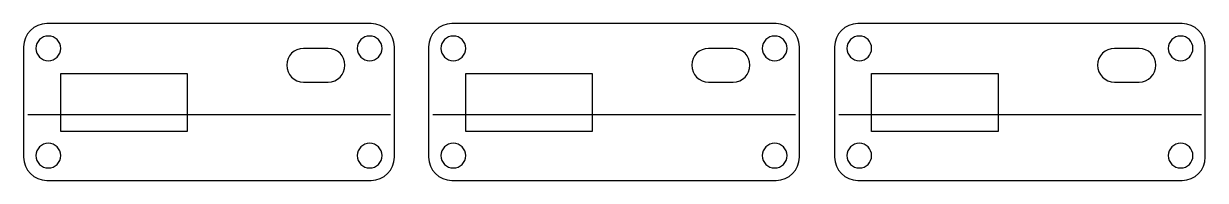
# Model space of a CAD drawing. Extents: x 0 to 143, y 0 to 19.
import ezdxf

# ---------------------------------------------------------------- set-up
doc = ezdxf.new("R2010")
doc.units = 0
doc.layers.add('LAYER_1', color=7, linetype='CONTINUOUS')

# ---------------------------------------------------------------- blocks, each defined once
blk = doc.blocks.new('BLOCK_2')
at = {"layer": 'LAYER_1', "color": 250}
for points in [[(19.86, 5.92), (4.5, 5.92), (4.5, 12.97), (19.86, 12.97), (19.86, 5.92)], [(0.51, 8), (44.54, 8)]]:
    blk.add_lwpolyline(points, dxfattribs=at)
for points, knots in [([(45, 2.82), (45, 1.26), (43.74, 0), (42.18, 0), (42.18, 0), (2.82, 0), (2.82, 0), (1.26, 0), (0, 1.26), (0, 2.82), (0, 2.82), (0, 16.18), (0, 16.18), (0, 17.74), (1.26, 19), (2.82, 19), (2.82, 19), (42.18, 19), (42.18, 19), (43.74, 19), (45, 17.74), (45, 16.18), (45, 16.18), (45, 2.82), (45, 2.82)], [0, 0, 0, 0, 1, 1, 1, 2, 2, 2, 3, 3, 3, 4, 4, 4, 5, 5, 5, 6, 6, 6, 7, 7, 7, 8, 8, 8, 8]), ([(4.5, 16), (4.5, 15.17), (3.83, 14.5), (3, 14.5), (2.17, 14.5), (1.5, 15.17), (1.5, 16), (1.5, 16.83), (2.17, 17.5), (3, 17.5), (3.83, 17.5), (4.5, 16.83), (4.5, 16)], [0, 0, 0, 0, 1, 1, 1, 2, 2, 2, 3, 3, 3, 4, 4, 4, 4]), ([(43.5, 16), (43.5, 15.17), (42.83, 14.5), (42, 14.5), (41.17, 14.5), (40.5, 15.17), (40.5, 16), (40.5, 16.83), (41.17, 17.5), (42, 17.5), (42.83, 17.5), (43.5, 16.83), (43.5, 16)], [0, 0, 0, 0, 1, 1, 1, 2, 2, 2, 3, 3, 3, 4, 4, 4, 4]), ([(31.93, 13.96), (31.93, 15.09), (32.84, 16), (33.97, 16), (33.97, 16), (36.96, 16), (36.96, 16), (38.09, 16), (39, 15.09), (39, 13.96), (39, 13.96), (39, 13.96), (39, 13.96), (39, 12.83), (38.09, 11.92), (36.96, 11.92), (36.96, 11.92), (33.97, 11.92), (33.97, 11.92), (32.84, 11.92), (31.93, 12.83), (31.93, 13.96), (31.93, 13.96), (31.93, 13.96), (31.93, 13.96)], [0, 0, 0, 0, 1, 1, 1, 2, 2, 2, 3, 3, 3, 4, 4, 4, 5, 5, 5, 6, 6, 6, 7, 7, 7, 8, 8, 8, 8]), ([(4.5, 3), (4.5, 2.17), (3.83, 1.5), (3, 1.5), (2.17, 1.5), (1.5, 2.17), (1.5, 3), (1.5, 3.83), (2.17, 4.5), (3, 4.5), (3.83, 4.5), (4.5, 3.83), (4.5, 3)], [0, 0, 0, 0, 1, 1, 1, 2, 2, 2, 3, 3, 3, 4, 4, 4, 4]), ([(43.5, 3), (43.5, 2.17), (42.83, 1.5), (42, 1.5), (41.17, 1.5), (40.5, 2.17), (40.5, 3), (40.5, 3.83), (41.17, 4.5), (42, 4.5), (42.83, 4.5), (43.5, 3.83), (43.5, 3)], [0, 0, 0, 0, 1, 1, 1, 2, 2, 2, 3, 3, 3, 4, 4, 4, 4])]:
    blk.add_open_spline(points, degree=3, knots=knots, dxfattribs=at)
blk = doc.blocks.new('BLOCK_3')
at = {"layer": 'LAYER_1', "color": 250}
for points in [[(69.02, 5.92), (53.65, 5.92), (53.65, 12.97), (69.02, 12.97), (69.02, 5.92)], [(49.66, 8), (93.69, 8)]]:
    blk.add_lwpolyline(points, dxfattribs=at)
for points, knots in [([(94.15, 2.82), (94.15, 1.26), (92.89, 0), (91.33, 0), (91.33, 0), (51.98, 0), (51.98, 0), (50.42, 0), (49.15, 1.26), (49.15, 2.82), (49.15, 2.82), (49.15, 16.18), (49.15, 16.18), (49.15, 17.74), (50.42, 19), (51.98, 19), (51.98, 19), (91.33, 19), (91.33, 19), (92.89, 19), (94.15, 17.74), (94.15, 16.18), (94.15, 16.18), (94.15, 2.82), (94.15, 2.82)], [0, 0, 0, 0, 1, 1, 1, 2, 2, 2, 3, 3, 3, 4, 4, 4, 5, 5, 5, 6, 6, 6, 7, 7, 7, 8, 8, 8, 8]), ([(53.65, 16), (53.65, 15.17), (52.98, 14.5), (52.15, 14.5), (51.33, 14.5), (50.65, 15.17), (50.65, 16), (50.65, 16.83), (51.33, 17.5), (52.15, 17.5), (52.98, 17.5), (53.65, 16.83), (53.65, 16)], [0, 0, 0, 0, 1, 1, 1, 2, 2, 2, 3, 3, 3, 4, 4, 4, 4]), ([(92.65, 16), (92.65, 15.17), (91.98, 14.5), (91.15, 14.5), (90.33, 14.5), (89.65, 15.17), (89.65, 16), (89.65, 16.83), (90.33, 17.5), (91.15, 17.5), (91.98, 17.5), (92.65, 16.83), (92.65, 16)], [0, 0, 0, 0, 1, 1, 1, 2, 2, 2, 3, 3, 3, 4, 4, 4, 4]), ([(81.08, 13.96), (81.08, 15.09), (82, 16), (83.13, 16), (83.13, 16), (86.11, 16), (86.11, 16), (87.24, 16), (88.15, 15.09), (88.15, 13.96), (88.15, 13.96), (88.15, 13.96), (88.15, 13.96), (88.15, 12.83), (87.24, 11.92), (86.11, 11.92), (86.11, 11.92), (83.13, 11.92), (83.13, 11.92), (82, 11.92), (81.08, 12.83), (81.08, 13.96), (81.08, 13.96), (81.08, 13.96), (81.08, 13.96)], [0, 0, 0, 0, 1, 1, 1, 2, 2, 2, 3, 3, 3, 4, 4, 4, 5, 5, 5, 6, 6, 6, 7, 7, 7, 8, 8, 8, 8]), ([(53.65, 3), (53.65, 2.17), (52.98, 1.5), (52.15, 1.5), (51.33, 1.5), (50.65, 2.17), (50.65, 3), (50.65, 3.83), (51.33, 4.5), (52.15, 4.5), (52.98, 4.5), (53.65, 3.83), (53.65, 3)], [0, 0, 0, 0, 1, 1, 1, 2, 2, 2, 3, 3, 3, 4, 4, 4, 4]), ([(92.65, 3), (92.65, 2.17), (91.98, 1.5), (91.15, 1.5), (90.33, 1.5), (89.65, 2.17), (89.65, 3), (89.65, 3.83), (90.33, 4.5), (91.15, 4.5), (91.98, 4.5), (92.65, 3.83), (92.65, 3)], [0, 0, 0, 0, 1, 1, 1, 2, 2, 2, 3, 3, 3, 4, 4, 4, 4])]:
    blk.add_open_spline(points, degree=3, knots=knots, dxfattribs=at)
blk = doc.blocks.new('BLOCK_4')
at = {"layer": 'LAYER_1', "color": 250}
for points in [[(118.29, 5.92), (102.92, 5.92), (102.92, 12.97), (118.29, 12.97), (118.29, 5.92)], [(98.93, 8), (142.96, 8)]]:
    blk.add_lwpolyline(points, dxfattribs=at)
for points, knots in [([(143.42, 2.82), (143.42, 1.26), (142.16, 0), (140.6, 0), (140.6, 0), (101.25, 0), (101.25, 0), (99.69, 0), (98.42, 1.26), (98.42, 2.82), (98.42, 2.82), (98.42, 16.18), (98.42, 16.18), (98.42, 17.74), (99.69, 19), (101.25, 19), (101.25, 19), (140.6, 19), (140.6, 19), (142.16, 19), (143.42, 17.74), (143.42, 16.18), (143.42, 16.18), (143.42, 2.82), (143.42, 2.82)], [0, 0, 0, 0, 1, 1, 1, 2, 2, 2, 3, 3, 3, 4, 4, 4, 5, 5, 5, 6, 6, 6, 7, 7, 7, 8, 8, 8, 8]), ([(102.92, 16), (102.92, 15.17), (102.25, 14.5), (101.42, 14.5), (100.6, 14.5), (99.92, 15.17), (99.92, 16), (99.92, 16.83), (100.6, 17.5), (101.42, 17.5), (102.25, 17.5), (102.92, 16.83), (102.92, 16)], [0, 0, 0, 0, 1, 1, 1, 2, 2, 2, 3, 3, 3, 4, 4, 4, 4]), ([(141.92, 16), (141.92, 15.17), (141.25, 14.5), (140.42, 14.5), (139.6, 14.5), (138.92, 15.17), (138.92, 16), (138.92, 16.83), (139.6, 17.5), (140.42, 17.5), (141.25, 17.5), (141.92, 16.83), (141.92, 16)], [0, 0, 0, 0, 1, 1, 1, 2, 2, 2, 3, 3, 3, 4, 4, 4, 4]), ([(130.35, 13.96), (130.35, 15.09), (131.27, 16), (132.4, 16), (132.4, 16), (135.38, 16), (135.38, 16), (136.51, 16), (137.42, 15.09), (137.42, 13.96), (137.42, 13.96), (137.42, 13.96), (137.42, 13.96), (137.42, 12.83), (136.51, 11.92), (135.38, 11.92), (135.38, 11.92), (132.4, 11.92), (132.4, 11.92), (131.27, 11.92), (130.35, 12.83), (130.35, 13.96), (130.35, 13.96), (130.35, 13.96), (130.35, 13.96)], [0, 0, 0, 0, 1, 1, 1, 2, 2, 2, 3, 3, 3, 4, 4, 4, 5, 5, 5, 6, 6, 6, 7, 7, 7, 8, 8, 8, 8]), ([(102.92, 3), (102.92, 2.17), (102.25, 1.5), (101.42, 1.5), (100.6, 1.5), (99.92, 2.17), (99.92, 3), (99.92, 3.83), (100.6, 4.5), (101.42, 4.5), (102.25, 4.5), (102.92, 3.83), (102.92, 3)], [0, 0, 0, 0, 1, 1, 1, 2, 2, 2, 3, 3, 3, 4, 4, 4, 4]), ([(141.92, 3), (141.92, 2.17), (141.25, 1.5), (140.42, 1.5), (139.6, 1.5), (138.92, 2.17), (138.92, 3), (138.92, 3.83), (139.6, 4.5), (140.42, 4.5), (141.25, 4.5), (141.92, 3.83), (141.92, 3)], [0, 0, 0, 0, 1, 1, 1, 2, 2, 2, 3, 3, 3, 4, 4, 4, 4])]:
    blk.add_open_spline(points, degree=3, knots=knots, dxfattribs=at)

msp = doc.modelspace()

# ---------------------------------------------------------------- block references
at = {"layer": 'LAYER_1'}
for name in ['BLOCK_2', 'BLOCK_3', 'BLOCK_4']:
    msp.add_blockref(name, (0, 0), dxfattribs=at)

doc.saveas('drawing.dxf')
